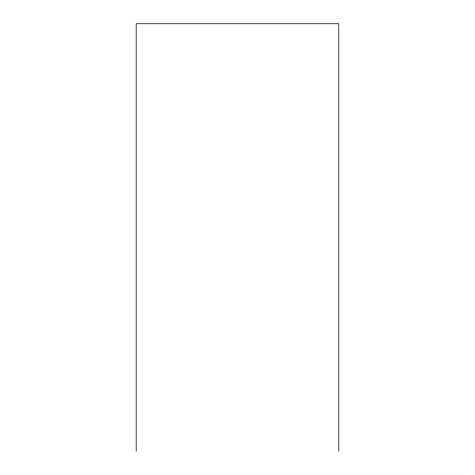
<?xml version="1.0" encoding="UTF-8"?>
<svg xmlns="http://www.w3.org/2000/svg" width="475" height="475" viewBox="0 0 475 475"><rect width="100%" height="100%" fill="white"/><g stroke="black" fill="none" stroke-linecap="round" stroke-linejoin="round"><path stroke-width="0.71" d="M338.823 451.25L338.823 23.75L136.177 23.75L136.177 451.25"/></g></svg>
